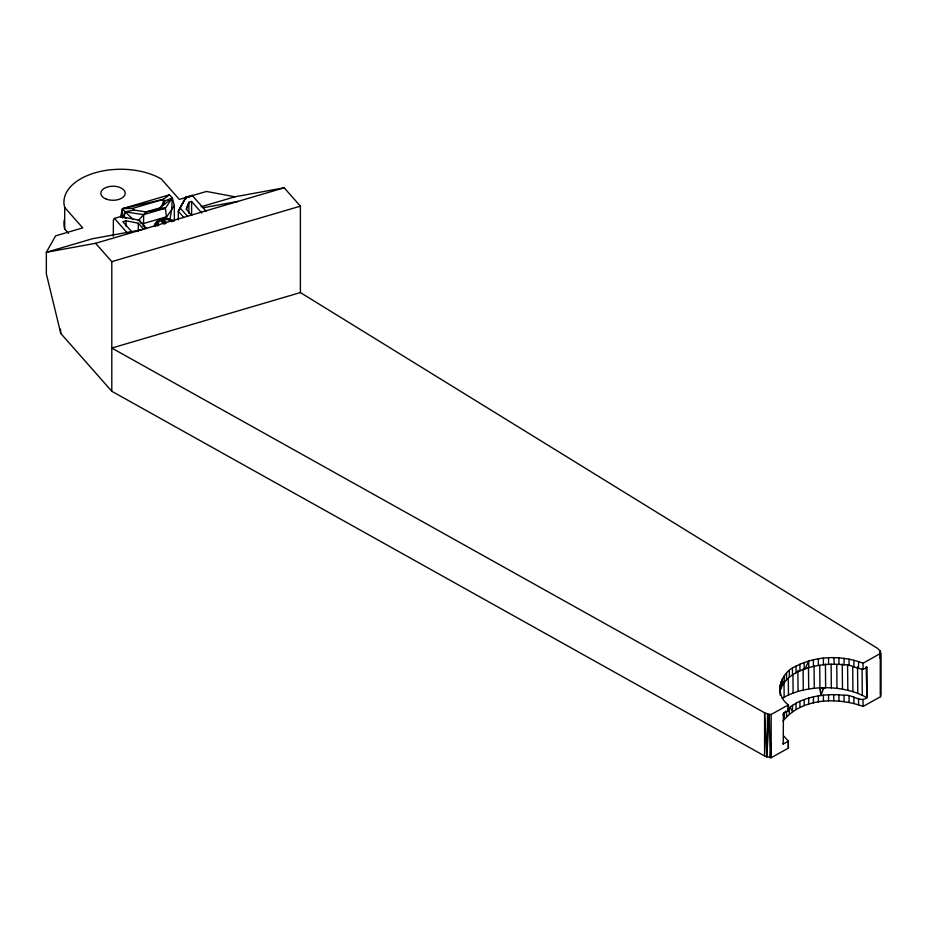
<?xml version="1.0" encoding="UTF-8"?>
<svg xmlns="http://www.w3.org/2000/svg" width="927" height="927" viewBox="0 0 927 927"><rect width="100%" height="100%" fill="white"/><g stroke="black" fill="none" stroke-linecap="round" stroke-linejoin="round"><path stroke-width="1.39" d="M68.494 233.349L64.693 229.05L64.693 207.463A56.906 32.851 0 0 1 94.994 172.839A56.906 32.851 0 0 1 161.344 179.027L179.363 199.432L206.466 191.449L234.925 196.791L284.183 187.799L300.394 206.153L300.394 292.573L877.649 648.437L880.36 651.183L880.65 653.303L880.569 696.698L863.13 706.42C837.151 697.023 801.484 697.88 782.991 721.044M113.349 236.223L113.349 220.371L114.438 218.413L120.626 216.536L139.247 220.255L146.559 228.529M126.049 226.35L126.049 220.788L138.308 223.222L143.697 229.328M138.308 231.565L138.308 223.222M143.465 226.35L143.673 214.647L146.072 211.924L160.186 207.775L165.354 208.251L172.318 197.915L169.467 194.821L122.422 208.679L120.58 217.173M163.256 205.006L163.256 199.386L169.467 194.821M166.825 219.479L165.354 208.251L146.072 211.924L133.963 210.047L125.122 211.843L123.361 216.837M178.297 219.919L178.297 211.263L186.049 197.103L192.179 195.388L206.095 211.159M188.899 213.407L188.899 202.271L191.611 201.472L201.762 212.978M191.611 215.388L191.611 201.472M783.431 735.748L788.39 741.136L788.39 748.101L771.16 757.707L764.59 755.968L764.59 712.77L111.796 348.054L300.394 292.573M771.16 757.707L771.16 714.497L788.39 704.891C773.385 694.23 780.546 672.191 796.026 666.189C816.536 655.598 841.704 655.088 863.13 663.211L880.65 653.303L880.569 696.698M779.804 692.62L779.804 687.614M780.152 684.624L780.152 690.951C784.868 674.682 803.269 668.216 818.344 665.447C826.838 664.103 835.505 663.883 844.057 664.856C851.925 663.57 860.186 672.62 867.058 667.313L866.177 666.745L866.942 697.799C860.105 702.967 851.878 693.987 844.057 695.273C836.397 694.45 828.634 694.427 821.009 695.505C808.97 697.197 796.571 701.021 787.452 709.41M781.009 688.054L781.009 681.669M782.376 685.215L782.376 678.773M784.219 719.178L784.219 712.875L785.76 711.113M784.219 682.457L784.219 675.968M786.536 716.49L786.536 711.484M786.536 679.815L786.536 673.28M788.135 740.94L788.39 748.101M788.135 704.694L788.39 710.719L783.408 713.466L783.245 743.975L782.539 743.605M788.39 710.719L788.39 704.891M789.294 713.952L789.294 707.741M789.294 677.313L789.294 670.742M792.469 674.972L792.469 668.367M796.026 709.387L796.026 703.234M796.026 672.817L796.026 666.189M799.943 707.428L799.943 701.287M799.943 670.87L799.943 664.219M804.184 705.69L804.184 699.561M804.184 669.143L804.184 662.481M808.68 704.196L808.68 698.077M813.419 702.967L813.419 696.837M813.419 666.42L813.419 659.757M818.344 702.006L818.344 695.876M818.344 665.447L818.344 658.807M823.408 701.333L823.408 695.18M823.408 664.763L823.408 658.135M828.564 700.951L828.564 694.775M828.564 664.358L828.564 657.753M833.755 700.87L833.755 694.659M833.755 657.66L834.335 664.253M838.935 701.079L838.935 694.821M838.935 664.404L838.935 657.869M844.057 701.577L844.057 695.273M844.057 664.856L844.057 658.367M849.062 702.353L849.062 696.015M849.062 665.586L849.062 659.155M853.918 703.419L853.918 697.023M853.918 666.606L853.918 660.221M858.576 704.763L858.576 698.298M858.576 667.88L858.576 661.554M863.13 706.42L862.979 699.827M863.13 669.468L862.979 663.141M866.942 697.799L867.058 667.313M792.55 705.343L792.469 711.577L790.013 707.208M766.791 756.93L767.591 713.999L764.59 712.77L766.791 756.93L769.317 714.369L767.591 713.999M880.175 658.379L880.36 651.183L880.511 694.914M174.357 220.962L174.346 205.562L172.318 197.915L160.186 207.775L164.67 200.997L172.318 197.915L171.704 209.456L169.757 220.73M771.16 743.153L770.233 757.672L769.317 714.369L771.16 714.497M161.344 220.916L162.48 218.668L165.655 219.386L165.736 218.413L171.495 219.826L173.407 221.286M158.61 225.655L157.984 222.723L160.614 220.302L163.476 223.546M185.782 199.062L186.049 197.103L179.409 209.131L186.049 197.103M165.562 219.49L165.736 218.413L162.48 218.668L166.118 222.793M124.23 216.814L125.122 211.843L122.422 208.679L163.256 199.386L164.67 200.997L164.079 203.766M155.898 223.384L157.59 220.811L160 219.398L164.067 223.998M154.38 225.446L156.211 222.306L159.282 220.638L157.59 220.811L154.751 224.288L154.554 226.455L156.176 224.334L156.35 222.503L157.984 222.723M186.559 209.432L188.899 202.271L186.084 209.154L191.483 215.273M819.723 665.447L819.932 687.811L821.009 695.505L823.327 688.842L825.644 687.683C839.735 687.846 854.091 690.511 866.467 697.486M805.157 668.819L808.68 660.986L808.773 667.625M159.456 220.522L160 219.398L160.614 220.302M782.991 714.717L784.219 712.875M174.346 205.562L166.825 216.686L143.465 223.558L140.672 223.14M165.655 219.386L168.181 219.722L168.83 218.83M138.285 220.545L143.673 214.647L165.354 208.251M168.181 219.722L170.359 220.545L171.495 219.826L172.619 221.136L169.479 219.966M782.191 698.309C795.215 690.557 810.638 687.741 825.644 687.683L825.424 663.917M188.981 197.219L192.179 195.388M783.245 743.975L788.39 741.136M122.468 217.996L122.422 208.679L132.526 208.424L163.256 199.386M126.049 220.788L122.874 221.715L132.086 232.156M201.124 206.744L234.925 196.791M764.59 755.968L111.796 391.264L60.765 333.43L46.35 273.882L46.35 252.295L95.597 243.291L284.183 187.799M95.597 243.291L111.796 261.646L300.394 206.153M156.211 222.306L158.25 221.785M203.036 207.764L238.251 201.356M141.576 229.769L92.318 238.772L46.35 252.295L55.597 235.864L82.723 227.868L64.693 207.463M157.845 224.218L156.176 224.334L157.115 226.084M143.673 214.647L125.122 211.843L133.384 219.606M162.48 218.668L164.542 219.212M120.626 216.536L126.002 218.251M823.327 688.842L820.14 687.799L821.009 695.505M157.59 220.811L158.992 221.344M170.359 220.545L171.912 221.738M132.526 208.424L133.963 210.047M187.636 216.478L180.255 208.111L178.297 211.263L183.801 217.497M163.419 219.467L166.281 222.712M161.495 219.919L165.006 223.894M143.14 225.539L145.887 228.656M114.438 218.413L127.741 233.488M139.247 220.255L140.394 222.434M165.736 218.413L165.829 219.479M60.464 329.131L60.765 333.43M172.318 197.915L172.352 200.638M862.052 668.761L862.307 695.308M857.545 666.814L857.788 693.361M852.713 666.525L852.956 691.681M847.591 665.134L847.834 690.279M842.249 664.022L842.492 689.167M836.757 664.601L836.977 688.367M831.113 664.103L831.345 687.857M814.057 665.899L814.265 688.263M808.483 666.664L808.703 689.016M803.083 669.12L803.292 690.082M797.869 670.476L798.077 691.438M792.944 674.902L793.118 693.072M788.298 678.205L788.46 694.972M784.01 681.751L784.149 697.116M780.117 686.919L780.198 695.296M111.796 261.646L111.796 391.264M64.693 229.05A56.906 32.851 0 0 1 64.322 219.861M106.385 199.143A12.167 7.022 0 0 0 125.168 193.616A12.167 7.022 0 0 0 107.486 186.987A12.167 7.022 0 0 0 106.385 199.143"/></g></svg>
